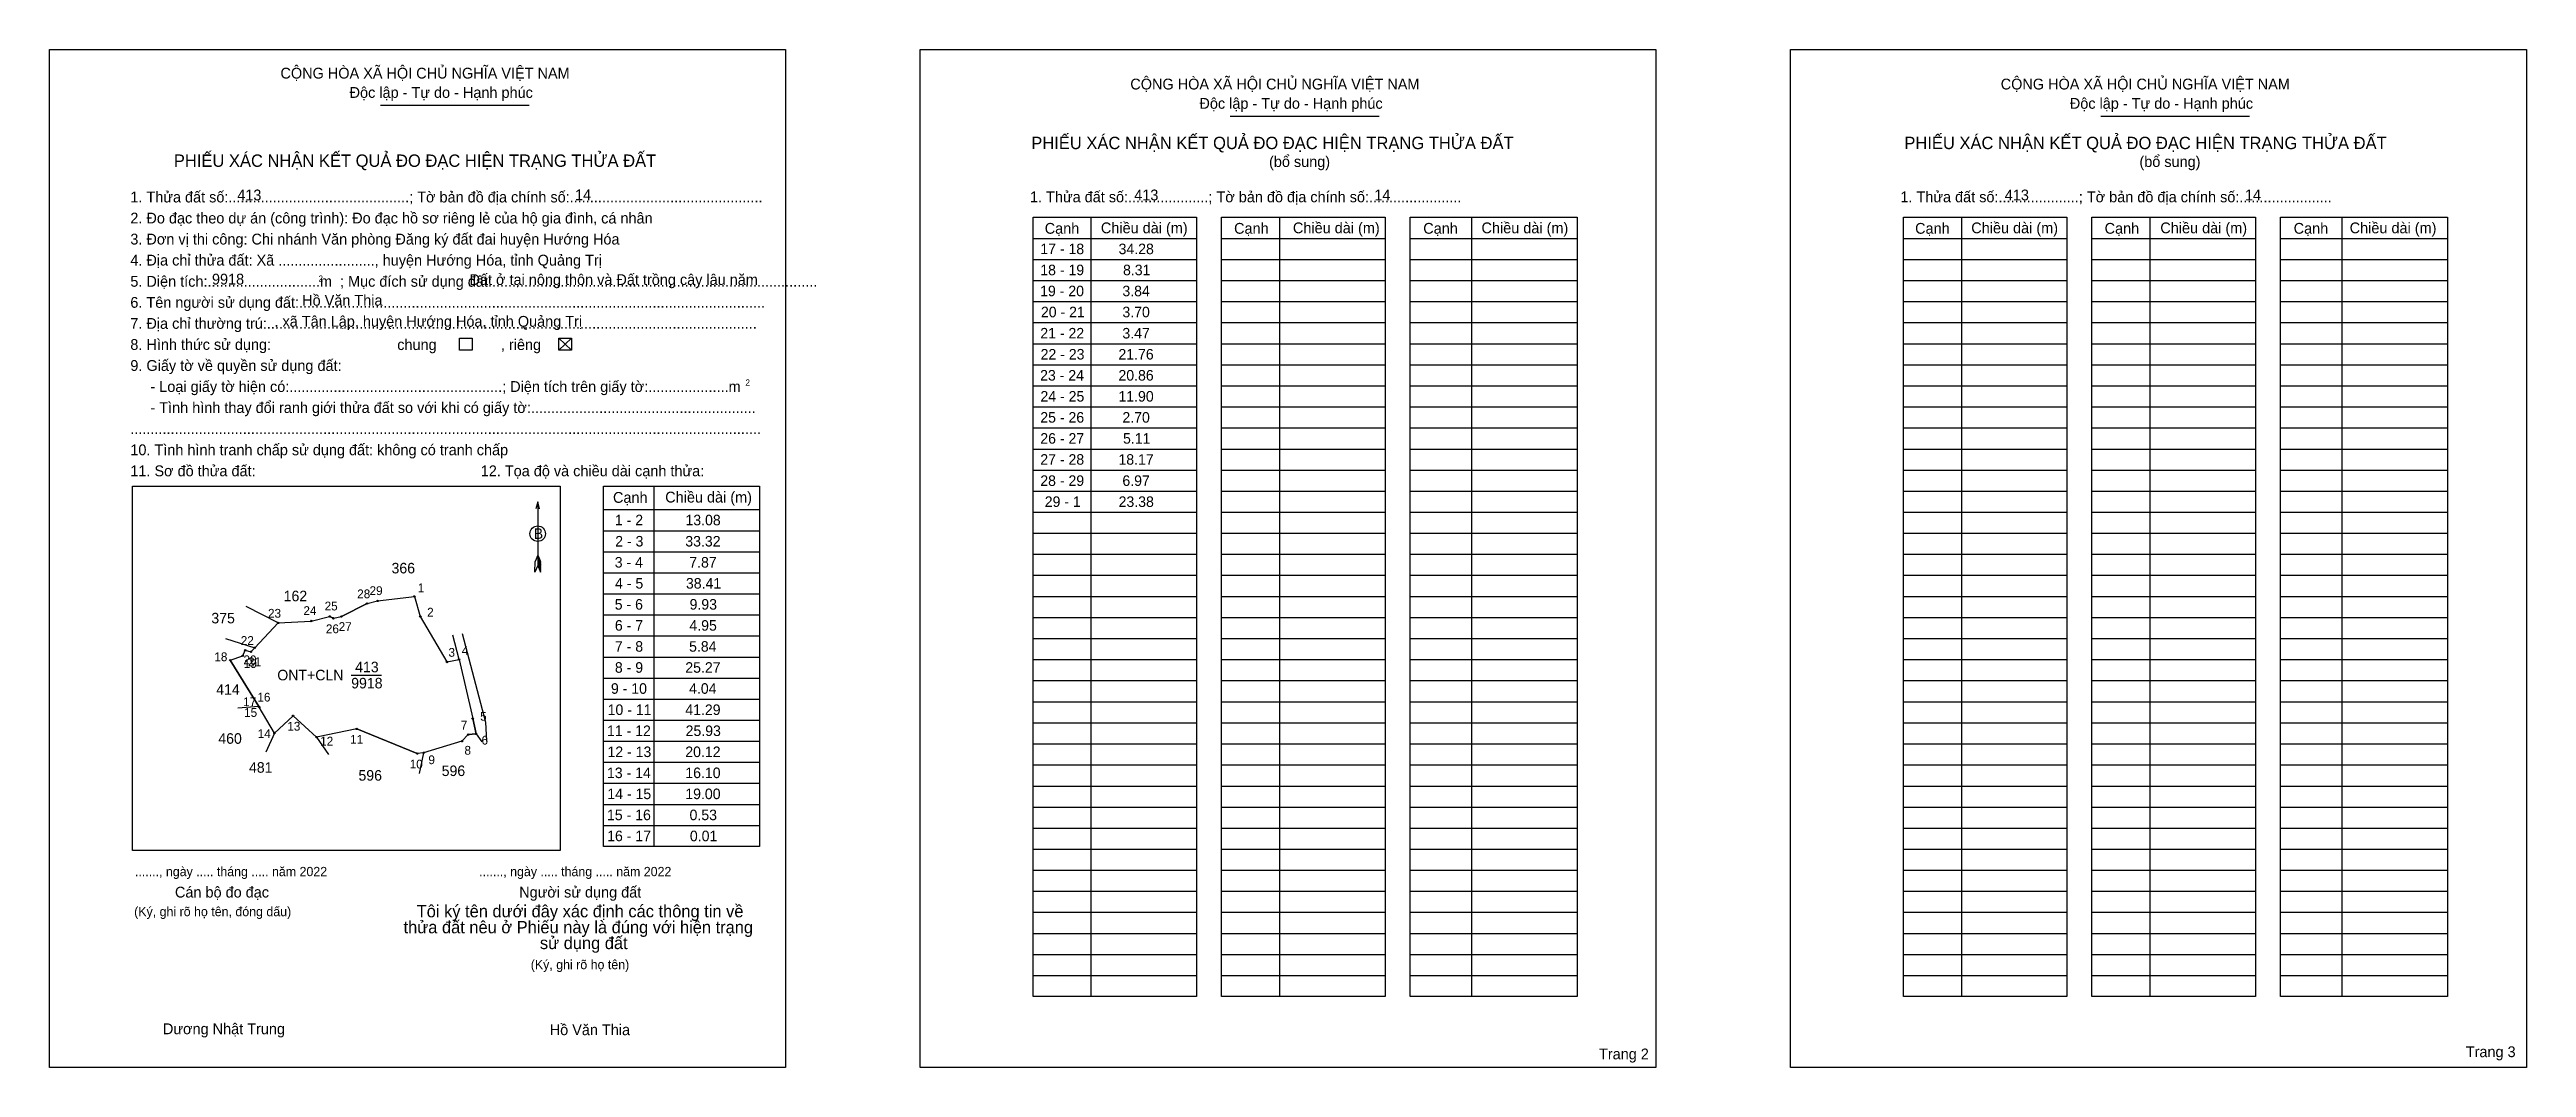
# Model space of a CAD drawing. Extents: x 548301 to 549867, y 1836073 to 1836716.
import ezdxf

# ---------------------------------------------------------------- set-up
doc = ezdxf.new("R2010")
doc.units = 0
for name, color, linetype in [('Level 1', 7, 'Continuous'), ('Level 10', 7, 'Continuous'), ('Level 11', 7, 'Continuous'), ('Level 13', 7, 'Continuous'), ('Level 2', 7, 'Continuous'), ('Level 25', 7, 'Continuous'), ('Level 27', 7, 'Continuous'), ('Level 36', 7, 'Continuous'), ('Level 48', 7, 'Continuous'), ('Level 50', 7, 'Continuous'), ('Level 52', 7, 'Continuous'), ('Level 55', 7, 'Continuous'), ('Level 6', 7, 'Continuous'), ('Level 9', 7, 'Continuous')]:
    doc.layers.add(name, color=color, linetype=linetype)

msp = doc.modelspace()

# ---------------------------------------------------------------- linework, layer by layer
at = {"layer": 'Level 1'}
for p, q in [((548300.8, 1836716.4), (548300.8, 1836716.4)), ((548851.1, 1836716.4), (548851.1, 1836716.4)), ((548510, 1836681.1), (548604.1, 1836681.1)), ((549047.2, 1836674.3), (549141.3, 1836674.3)), ((549597.4, 1836674.3), (549691.5, 1836674.3)), ((548959.1, 1836610.3), (548959.1, 1836117.7)), ((549078.3, 1836610.3), (549078.3, 1836117.7)), ((549199.7, 1836610.3), (549199.7, 1836117.7)), ((549509.4, 1836610.3), (549509.4, 1836117.7)), ((549628.5, 1836610.3), (549628.5, 1836117.7)), ((549749.9, 1836610.3), (549749.9, 1836117.7)), ((548922.5, 1836597), (549025.9, 1836597)), ((549041.7, 1836597), (549145.1, 1836597)), ((549160.9, 1836597), (549266.5, 1836597)), ((549472.7, 1836597), (549576.1, 1836597)), ((549591.9, 1836597), (549695.3, 1836597)), ((549711.1, 1836597), (549816.7, 1836597)), ((548922.5, 1836583.7), (549025.9, 1836583.7)), ((549041.7, 1836583.7), (549145.1, 1836583.7)), ((549160.9, 1836583.7), (549266.5, 1836583.7)), ((549472.7, 1836583.7), (549576.1, 1836583.7)), ((549591.9, 1836583.7), (549695.3, 1836583.7)), ((549711.1, 1836583.7), (549816.7, 1836583.7)), ((548922.5, 1836570.3), (549025.9, 1836570.3)), ((549041.7, 1836570.3), (549145.1, 1836570.3)), ((549160.9, 1836570.3), (549266.5, 1836570.3)), ((549472.7, 1836570.3), (549576.1, 1836570.3)), ((549591.9, 1836570.3), (549695.3, 1836570.3)), ((549711.1, 1836570.3), (549816.7, 1836570.3)), ((548922.5, 1836557), (549025.9, 1836557)), ((548922.5, 1836543.7), (549025.9, 1836543.7)), ((549041.7, 1836557), (549145.1, 1836557)), ((549041.7, 1836543.7), (549145.1, 1836543.7)), ((549160.9, 1836557), (549266.5, 1836557)), ((549160.9, 1836543.7), (549266.5, 1836543.7)), ((549472.7, 1836557), (549576.1, 1836557)), ((549472.7, 1836543.7), (549576.1, 1836543.7)), ((549591.9, 1836557), (549695.3, 1836557)), ((549591.9, 1836543.7), (549695.3, 1836543.7)), ((549711.1, 1836557), (549816.7, 1836557)), ((549711.1, 1836543.7), (549816.7, 1836543.7)), ((548622.7, 1836533.9), (548630.7, 1836526.4)), ((548622.7, 1836526.4), (548630.7, 1836533.9)), ((548922.5, 1836530.4), (549025.9, 1836530.4)), ((549041.7, 1836530.4), (549145.1, 1836530.4)), ((549160.9, 1836530.4), (549266.5, 1836530.4)), ((549472.7, 1836530.4), (549576.1, 1836530.4)), ((549591.9, 1836530.4), (549695.3, 1836530.4)), ((549711.1, 1836530.4), (549816.7, 1836530.4)), ((548922.5, 1836517.1), (549025.9, 1836517.1)), ((549041.7, 1836517.1), (549145.1, 1836517.1)), ((549160.9, 1836517.1), (549266.5, 1836517.1)), ((549472.7, 1836517.1), (549576.1, 1836517.1)), ((549591.9, 1836517.1), (549695.3, 1836517.1)), ((549711.1, 1836517.1), (549816.7, 1836517.1)), ((548922.5, 1836503.8), (549025.9, 1836503.8)), ((549041.7, 1836503.8), (549145.1, 1836503.8)), ((549160.9, 1836503.8), (549266.5, 1836503.8)), ((549472.7, 1836503.8), (549576.1, 1836503.8)), ((549591.9, 1836503.8), (549695.3, 1836503.8)), ((549711.1, 1836503.8), (549816.7, 1836503.8)), ((548922.5, 1836490.5), (549025.9, 1836490.5)), ((549041.7, 1836490.5), (549145.1, 1836490.5)), ((549160.9, 1836490.5), (549266.5, 1836490.5)), ((549472.7, 1836490.5), (549576.1, 1836490.5)), ((549591.9, 1836490.5), (549695.3, 1836490.5)), ((549711.1, 1836490.5), (549816.7, 1836490.5)), ((548922.5, 1836477.2), (549025.9, 1836477.2)), ((549041.7, 1836477.2), (549145.1, 1836477.2)), ((549160.9, 1836477.2), (549266.5, 1836477.2)), ((549472.7, 1836477.2), (549576.1, 1836477.2)), ((549591.9, 1836477.2), (549695.3, 1836477.2)), ((549711.1, 1836477.2), (549816.7, 1836477.2)), ((548922.5, 1836463.8), (549025.9, 1836463.8)), ((548922.5, 1836450.5), (549025.9, 1836450.5)), ((549041.7, 1836463.8), (549145.1, 1836463.8)), ((549041.7, 1836450.5), (549145.1, 1836450.5)), ((549160.9, 1836463.8), (549266.5, 1836463.8)), ((549160.9, 1836450.5), (549266.5, 1836450.5)), ((549472.7, 1836463.8), (549576.1, 1836463.8)), ((549472.7, 1836450.5), (549576.1, 1836450.5)), ((549591.9, 1836463.8), (549695.3, 1836463.8)), ((549591.9, 1836450.5), (549695.3, 1836450.5)), ((549711.1, 1836463.8), (549816.7, 1836463.8)), ((549711.1, 1836450.5), (549816.7, 1836450.5)), ((548353.2, 1836440.3), (548353.2, 1836440.3)), ((548682.9, 1836440.4), (548682.9, 1836212.5)), ((548922.5, 1836437.2), (549025.9, 1836437.2)), ((549041.7, 1836437.2), (549145.1, 1836437.2)), ((549160.9, 1836437.2), (549266.5, 1836437.2)), ((549472.7, 1836437.2), (549576.1, 1836437.2)), ((549591.9, 1836437.2), (549695.3, 1836437.2)), ((549711.1, 1836437.2), (549816.7, 1836437.2)), ((548609.4, 1836430.4), (548609.4, 1836390.1)), ((548651, 1836425.5), (548749.7, 1836425.5)), ((548922.5, 1836423.9), (549025.9, 1836423.9)), ((549041.7, 1836423.9), (549145.1, 1836423.9)), ((549160.9, 1836423.9), (549266.5, 1836423.9)), ((549472.7, 1836423.9), (549576.1, 1836423.9)), ((549591.9, 1836423.9), (549695.3, 1836423.9)), ((549711.1, 1836423.9), (549816.7, 1836423.9)), ((548651, 1836412.2), (548749.7, 1836412.2)), ((548922.5, 1836410.6), (549025.9, 1836410.6)), ((549041.7, 1836410.6), (549145.1, 1836410.6)), ((549160.9, 1836410.6), (549266.5, 1836410.6)), ((549472.7, 1836410.6), (549576.1, 1836410.6)), ((549591.9, 1836410.6), (549695.3, 1836410.6)), ((549711.1, 1836410.6), (549816.7, 1836410.6)), ((548607.6, 1836386), (548607.7, 1836392.7)), ((548609.4, 1836390.1), (548607.6, 1836386)), ((548609.4, 1836396.8), (548607.7, 1836392.7)), ((548609.4, 1836396.8), (548611.1, 1836392.7)), ((548609.4, 1836396.2), (548611.1, 1836392.1)), ((548609.4, 1836395.6), (548611.1, 1836391.5)), ((548609.4, 1836395), (548611.1, 1836390.9)), ((548609.4, 1836394.4), (548611.1, 1836390.3)), ((548609.4, 1836393.9), (548611.1, 1836389.7)), ((548609.4, 1836393.3), (548611.1, 1836389.1)), ((548609.4, 1836392.7), (548611.1, 1836388.5)), ((548609.4, 1836392.1), (548611.1, 1836387.9)), ((548609.4, 1836391.6), (548611.1, 1836387.3)), ((548609.4, 1836391), (548611.2, 1836386.7)), ((548609.4, 1836390.1), (548611.2, 1836386)), ((548611.2, 1836386), (548611.1, 1836392.7)), ((548651, 1836398.9), (548749.7, 1836398.9)), ((548922.5, 1836397.3), (549025.9, 1836397.3)), ((549041.7, 1836397.3), (549145.1, 1836397.3)), ((549160.9, 1836397.3), (549266.5, 1836397.3)), ((549472.7, 1836397.3), (549576.1, 1836397.3)), ((549591.9, 1836397.3), (549695.3, 1836397.3)), ((549711.1, 1836397.3), (549816.7, 1836397.3)), ((548651, 1836385.6), (548749.7, 1836385.6)), ((548651, 1836372.3), (548749.7, 1836372.3)), ((548922.5, 1836384), (549025.9, 1836384)), ((548922.5, 1836370.7), (549025.9, 1836370.7)), ((549041.7, 1836384), (549145.1, 1836384)), ((549041.7, 1836370.7), (549145.1, 1836370.7)), ((549160.9, 1836384), (549266.5, 1836384)), ((549160.9, 1836370.7), (549266.5, 1836370.7)), ((549472.7, 1836384), (549576.1, 1836384)), ((549472.7, 1836370.7), (549576.1, 1836370.7)), ((549591.9, 1836384), (549695.3, 1836384)), ((549591.9, 1836370.7), (549695.3, 1836370.7)), ((549711.1, 1836384), (549816.7, 1836384)), ((549711.1, 1836370.7), (549816.7, 1836370.7)), ((548651, 1836359), (548749.7, 1836359)), ((548922.5, 1836357.3), (549025.9, 1836357.3)), ((549041.7, 1836357.3), (549145.1, 1836357.3)), ((549160.9, 1836357.3), (549266.5, 1836357.3)), ((549472.7, 1836357.3), (549576.1, 1836357.3)), ((549591.9, 1836357.3), (549695.3, 1836357.3)), ((549711.1, 1836357.3), (549816.7, 1836357.3)), ((548651, 1836345.7), (548749.7, 1836345.7)), ((548922.5, 1836344), (549025.9, 1836344)), ((549041.7, 1836344), (549145.1, 1836344)), ((549160.9, 1836344), (549266.5, 1836344)), ((549472.7, 1836344), (549576.1, 1836344)), ((549591.9, 1836344), (549695.3, 1836344)), ((549711.1, 1836344), (549816.7, 1836344)), ((548651, 1836332.3), (548749.7, 1836332.3)), ((548922.5, 1836330.7), (549025.9, 1836330.7)), ((549041.7, 1836330.7), (549145.1, 1836330.7)), ((549160.9, 1836330.7), (549266.5, 1836330.7)), ((549472.7, 1836330.7), (549576.1, 1836330.7)), ((549591.9, 1836330.7), (549695.3, 1836330.7)), ((549711.1, 1836330.7), (549816.7, 1836330.7)), ((548651, 1836319), (548749.7, 1836319)), ((548922.5, 1836317.4), (549025.9, 1836317.4)), ((549041.7, 1836317.4), (549145.1, 1836317.4)), ((549160.9, 1836317.4), (549266.5, 1836317.4)), ((549472.7, 1836317.4), (549576.1, 1836317.4)), ((549591.9, 1836317.4), (549695.3, 1836317.4)), ((549711.1, 1836317.4), (549816.7, 1836317.4)), ((548651, 1836305.7), (548749.7, 1836305.7)), ((548651, 1836292.4), (548749.7, 1836292.4)), ((548922.5, 1836304.1), (549025.9, 1836304.1)), ((549041.7, 1836304.1), (549145.1, 1836304.1)), ((549160.9, 1836304.1), (549266.5, 1836304.1)), ((549472.7, 1836304.1), (549576.1, 1836304.1)), ((549591.9, 1836304.1), (549695.3, 1836304.1)), ((549711.1, 1836304.1), (549816.7, 1836304.1)), ((548651, 1836279.1), (548749.7, 1836279.1)), ((548922.5, 1836290.8), (549025.9, 1836290.8)), ((548922.5, 1836277.5), (549025.9, 1836277.5)), ((549041.7, 1836290.8), (549145.1, 1836290.8)), ((549041.7, 1836277.5), (549145.1, 1836277.5)), ((549160.9, 1836290.8), (549266.5, 1836290.8)), ((549160.9, 1836277.5), (549266.5, 1836277.5)), ((549472.7, 1836290.8), (549576.1, 1836290.8)), ((549472.7, 1836277.5), (549576.1, 1836277.5)), ((549591.9, 1836290.8), (549695.3, 1836290.8)), ((549591.9, 1836277.5), (549695.3, 1836277.5)), ((549711.1, 1836290.8), (549816.7, 1836290.8)), ((549711.1, 1836277.5), (549816.7, 1836277.5)), ((548651, 1836265.8), (548749.7, 1836265.8)), ((548922.5, 1836264.1), (549025.9, 1836264.1)), ((549041.7, 1836264.1), (549145.1, 1836264.1)), ((549160.9, 1836264.1), (549266.5, 1836264.1)), ((549472.7, 1836264.1), (549576.1, 1836264.1)), ((549591.9, 1836264.1), (549695.3, 1836264.1)), ((549711.1, 1836264.1), (549816.7, 1836264.1)), ((548651, 1836252.5), (548749.7, 1836252.5)), ((548922.5, 1836250.8), (549025.9, 1836250.8)), ((549041.7, 1836250.8), (549145.1, 1836250.8)), ((549160.9, 1836250.8), (549266.5, 1836250.8)), ((549472.7, 1836250.8), (549576.1, 1836250.8)), ((549591.9, 1836250.8), (549695.3, 1836250.8)), ((549711.1, 1836250.8), (549816.7, 1836250.8)), ((548651, 1836239.2), (548749.7, 1836239.2)), ((548922.5, 1836237.5), (549025.9, 1836237.5)), ((549041.7, 1836237.5), (549145.1, 1836237.5)), ((549160.9, 1836237.5), (549266.5, 1836237.5)), ((549472.7, 1836237.5), (549576.1, 1836237.5)), ((549591.9, 1836237.5), (549695.3, 1836237.5)), ((549711.1, 1836237.5), (549816.7, 1836237.5)), ((548651, 1836225.8), (548749.7, 1836225.8)), ((548922.5, 1836224.2), (549025.9, 1836224.2)), ((549041.7, 1836224.2), (549145.1, 1836224.2)), ((549160.9, 1836224.2), (549266.5, 1836224.2)), ((549472.7, 1836224.2), (549576.1, 1836224.2)), ((549591.9, 1836224.2), (549695.3, 1836224.2)), ((549711.1, 1836224.2), (549816.7, 1836224.2)), ((548623.6, 1836210), (548623.6, 1836210)), ((548922.5, 1836210.9), (549025.9, 1836210.9)), ((549041.7, 1836210.9), (549145.1, 1836210.9)), ((549160.9, 1836210.9), (549266.5, 1836210.9)), ((549472.7, 1836210.9), (549576.1, 1836210.9)), ((549591.9, 1836210.9), (549695.3, 1836210.9)), ((549711.1, 1836210.9), (549816.7, 1836210.9)), ((548922.5, 1836197.6), (549025.9, 1836197.6)), ((548922.5, 1836184.3), (549025.9, 1836184.3)), ((549041.7, 1836197.6), (549145.1, 1836197.6)), ((549041.7, 1836184.3), (549145.1, 1836184.3)), ((549160.9, 1836197.6), (549266.5, 1836197.6)), ((549160.9, 1836184.3), (549266.5, 1836184.3)), ((549472.7, 1836197.6), (549576.1, 1836197.6)), ((549472.7, 1836184.3), (549576.1, 1836184.3)), ((549591.9, 1836197.6), (549695.3, 1836197.6)), ((549591.9, 1836184.3), (549695.3, 1836184.3)), ((549711.1, 1836197.6), (549816.7, 1836197.6)), ((549711.1, 1836184.3), (549816.7, 1836184.3)), ((548922.5, 1836171), (549025.9, 1836171)), ((549041.7, 1836171), (549145.1, 1836171)), ((549160.9, 1836171), (549266.5, 1836171)), ((549472.7, 1836171), (549576.1, 1836171)), ((549591.9, 1836171), (549695.3, 1836171)), ((549711.1, 1836171), (549816.7, 1836171)), ((548922.5, 1836157.6), (549025.9, 1836157.6)), ((549041.7, 1836157.6), (549145.1, 1836157.6)), ((549160.9, 1836157.6), (549266.5, 1836157.6)), ((549472.7, 1836157.6), (549576.1, 1836157.6)), ((549591.9, 1836157.6), (549695.3, 1836157.6)), ((549711.1, 1836157.6), (549816.7, 1836157.6)), ((548922.5, 1836144.3), (549025.9, 1836144.3)), ((549041.7, 1836144.3), (549145.1, 1836144.3)), ((549160.9, 1836144.3), (549266.5, 1836144.3)), ((549472.7, 1836144.3), (549576.1, 1836144.3)), ((549591.9, 1836144.3), (549695.3, 1836144.3)), ((549711.1, 1836144.3), (549816.7, 1836144.3)), ((548922.5, 1836131), (549025.9, 1836131)), ((549041.7, 1836131), (549145.1, 1836131)), ((549160.9, 1836131), (549266.5, 1836131)), ((549472.7, 1836131), (549576.1, 1836131)), ((549591.9, 1836131), (549695.3, 1836131)), ((549711.1, 1836131), (549816.7, 1836131)), ((548766.1, 1836072.9), (548766.1, 1836072.9)), ((549316.3, 1836072.9), (549316.3, 1836072.9))]:
    msp.add_line(p, q, dxfattribs=at)
for points in [[(548922.5, 1836610.3), (549025.9, 1836610.3), (549025.9, 1836117.7), (548922.5, 1836117.7)], [(549041.7, 1836610.3), (549145.1, 1836610.3), (549145.1, 1836117.7), (549041.7, 1836117.7)], [(549160.9, 1836610.3), (549266.5, 1836610.3), (549266.5, 1836117.7), (549160.9, 1836117.7)], [(549472.7, 1836610.3), (549576.1, 1836610.3), (549576.1, 1836117.7), (549472.7, 1836117.7)], [(549591.9, 1836610.3), (549695.3, 1836610.3), (549695.3, 1836117.7), (549591.9, 1836117.7)], [(549711.1, 1836610.3), (549816.7, 1836610.3), (549816.7, 1836117.7), (549711.1, 1836117.7)], [(548353.2, 1836440.3), (548623.6, 1836440.3), (548623.6, 1836210), (548353.2, 1836210)], [(548651, 1836440.4), (548749.7, 1836440.4), (548749.7, 1836212.5), (548651, 1836212.5)]]:
    msp.add_lwpolyline(points, close=True, dxfattribs=at)
msp.add_lwpolyline([(548610.5, 1836426.1), (548609.4, 1836430.4), (548608.2, 1836426.1)], dxfattribs=at)
msp.add_circle((548609.4, 1836410.3), 4.91, dxfattribs=at)
at = {"layer": 'Level 10'}
msp.add_lwpolyline([(548559.7, 1836330.8), (548568.3, 1836293.4), (548570.4, 1836283.7), (548565.5, 1836283.3), (548561.5, 1836279.1), (548537.3, 1836271.8), (548533.3, 1836271.3), (548495, 1836286.9), (548469.6, 1836281.7), (548454.8, 1836295.2), (548443, 1836284.3), (548433.4, 1836300.6), (548433.1, 1836301.1), (548433.1, 1836301.1), (548415.1, 1836330.3), (548423, 1836333.1), (548424.5, 1836336.6), (548428.1, 1836335.7), (548430.5, 1836338.2), (548445.4, 1836353.9), (548466.3, 1836355.1), (548477.8, 1836358), (548480.3, 1836356.8), (548485.3, 1836357.9), (548501.5, 1836366.1), (548508.2, 1836367.8), (548531.5, 1836370.6), (548535.2, 1836358), (548552, 1836329.2)], close=True, dxfattribs=at)
at = {"layer": 'Level 11'}
for centre in [(548531.5, 1836370.6), (548466.3, 1836355.1), (548477.8, 1836358), (548480.3, 1836356.8), (548485.3, 1836357.9), (548501.5, 1836366.1), (548508.2, 1836367.8), (548535.2, 1836358), (548445.4, 1836353.9), (548415.1, 1836330.3), (548423, 1836333.1), (548424.5, 1836336.6), (548428.1, 1836335.7), (548430.5, 1836338.2), (548552, 1836329.2), (548559.7, 1836330.8), (548559.7, 1836330.8), (548433.1, 1836301.1), (548433.1, 1836301.1), (548433.4, 1836300.6), (548454.8, 1836295.2), (548568.3, 1836293.4), (548443, 1836284.3), (548469.6, 1836281.7), (548495, 1836286.9), (548561.5, 1836279.1), (548565.5, 1836283.3), (548570.4, 1836283.7), (548533.3, 1836271.3), (548537.3, 1836271.8)]:
    msp.add_circle(centre, 0.444, dxfattribs=at)
at = {"layer": 'Level 2'}
for points in [[(548300.8, 1836716.4), (548766, 1836716.4), (548766, 1836072.9), (548300.8, 1836072.9)], [(548851.1, 1836716.4), (549316.3, 1836716.4), (549316.3, 1836072.9), (548851.1, 1836072.9)], [(549401.3, 1836716.4), (549866.6, 1836716.4), (549866.6, 1836072.9), (549401.3, 1836072.9)]]:
    msp.add_lwpolyline(points, close=True, dxfattribs=at)
at = {"layer": 'Level 25'}
for p, q in [((548480.3, 1836356.8), (548477.8, 1836358)), ((548501.5, 1836366.1), (548485.3, 1836357.9)), ((548415.1, 1836330.3), (548433.1, 1836301.1)), ((548433.1, 1836301.1), (548433.4, 1836300.6)), ((548454.8, 1836295.2), (548469.6, 1836281.7)), ((548570.4, 1836283.7), (548568.3, 1836293.4)), ((548495, 1836286.9), (548533.3, 1836271.3)), ((548561.5, 1836279.1), (548565.5, 1836283.3)), ((548565.5, 1836283.3), (548570.4, 1836283.7))]:
    msp.add_line(p, q, dxfattribs=at)
at = {"layer": 'Level 27'}
for p, q in [((548433.1, 1836301.1), (548419.8, 1836300)), ((548443, 1836284.3), (548437.6, 1836272.1)), ((548469.6, 1836281.7), (548477.2, 1836270.7)), ((548537.3, 1836271.8), (548534.5, 1836258.8))]:
    msp.add_line(p, q, dxfattribs=at)
at = {"layer": 'Level 50'}
for points in [[(548559.9, 1836533.9), (548567.9, 1836533.9), (548567.9, 1836526.4), (548559.9, 1836526.4)], [(548622.7, 1836533.9), (548630.7, 1836533.9), (548630.7, 1836526.4), (548622.7, 1836526.4)]]:
    msp.add_lwpolyline(points, close=True, dxfattribs=at)
at = {"layer": 'Level 9'}
for p, q in [((548445.4, 1836353.9), (548425.2, 1836364.2)), ((548412, 1836344), (548430.5, 1836338.2)), ((548559.7, 1836330.8), (548555.8, 1836346.1)), ((548561.7, 1836347.3), (548576.4, 1836291.1)), ((548491.4, 1836320.9), (548510.6, 1836320.9)), ((548570.4, 1836283.7), (548574, 1836278.7)), ((548576.4, 1836291.1), (548577, 1836279.1))]:
    msp.add_line(p, q, dxfattribs=at)

# ---------------------------------------------------------------- texts
at = {"layer": 'Level 1'}
for s, height, p in [('CỘNG HÒA XÃ HỘI CHỦ NGHĨA VIỆT NAM', 6.834, (548446.8, 1836698)), ('CỘNG HÒA XÃ HỘI CHỦ NGHĨA VIỆT NAM', 6.834, (548984, 1836691.1)), ('CỘNG HÒA XÃ HỘI CHỦ NGHĨA VIỆT NAM', 6.834, (549534.2, 1836691.1)), ('Độc lập - Tự do - Hạnh phúc', 6.834, (548490.5, 1836685.8)), ('Độc lập - Tự do - Hạnh phúc', 6.834, (549027.7, 1836678.9)), ('Độc lập - Tự do - Hạnh phúc', 6.834, (549577.9, 1836678.9)), ('PHIẾU XÁC NHẬN KẾT QUẢ ĐO ĐẠC HIỆN TRẠNG THỬA ĐẤT', 7.811, (548379.4, 1836642.2)), ('PHIẾU XÁC NHẬN KẾT QUẢ ĐO ĐẠC HIỆN TRẠNG THỬA ĐẤT', 7.811, (548921.4, 1836653.4)), ('PHIẾU XÁC NHẬN KẾT QUẢ ĐO ĐẠC HIỆN TRẠNG THỬA ĐẤT', 7.811, (549473.3, 1836653.4)), ('(bổ sung)', 6.83, (549071.7, 1836642.1)), ('(bổ sung)', 6.83, (549621.9, 1836642.1)), ('1. Thửa đất số:.............................................; Tờ bản đồ địa chính số:................................................', 6.8337, (548351.9, 1836619.7)), ('1. Thửa đất số:....................; Tờ bản đồ địa chính số:.......................', 6.834, (548920.6, 1836619.8)), ('1. Thửa đất số:....................; Tờ bản đồ địa chính số:.......................', 6.834, (549470.8, 1836619.8)), ('2. Đo đạc theo dự án (công trình): Đo đạc hồ sơ riêng lẻ của hộ gia đình, cá nhân', 6.834, (548351.9, 1836606.4)), ('Cạnh', 6.83, (548929.9, 1836599.9)), ('Chiều dài (m)', 6.834, (548965.4, 1836600.2)), ('Cạnh', 6.83, (549049.6, 1836599.9)), ('Chiều dài (m)', 6.834, (549086.8, 1836600.2)), ('Cạnh', 6.83, (549169.2, 1836599.9)), ('Chiều dài (m)', 6.834, (549206, 1836600.2)), ('Cạnh', 6.83, (549480.1, 1836599.9)), ('Chiều dài (m)', 6.834, (549515.6, 1836600.2)), ('Cạnh', 6.83, (549599.9, 1836599.9)), ('Chiều dài (m)', 6.834, (549635.1, 1836600.2)), ('Cạnh', 6.83, (549719.4, 1836599.9)), ('Chiều dài (m)', 6.834, (549754.8, 1836600.2)), ('3. Đơn vị thi công: Chi nhánh Văn phòng Đăng ký đất đai huyện Hướng Hóa', 6.834, (548351.9, 1836593.1)), ('4. Địa chỉ thửa đất: Xã ........................, huyện Hướng Hóa, tỉnh Quảng Trị', 6.834, (548351.9, 1836579.8)), ('5. Diện tích:............................m  ; Mục đích sử dụng đất:.................................................................................', 6.8337, (548351.9, 1836566.4)), ('6. Tên người sử dụng đất:....................................................................................................................', 6.8337, (548351.9, 1836553.1)), ('2', 3.9, (548470.8, 1836569.6)), ('7. Địa chỉ thường trú:..........................................................................................................................', 6.8337, (548351.9, 1836539.8)), ('chung                , riêng', 6.834, (548520.6, 1836526.4)), ('9. Giấy tờ về quyền sử dụng đất:', 6.834, (548351.9, 1836513.2)), ('     - Loại giấy tờ hiện có:.....................................................; Diện tích trên giấy tờ:....................m', 6.8337, (548351.9, 1836499.9)), ('2', 3.9, (548740.7, 1836503.9)), ('     - Tình hình thay đổi ranh giới thửa đất so với khi có giấy tờ:........................................................', 6.8337, (548351.9, 1836486.6)), ('10. Tình hình tranh chấp sử dụng đất: không có tranh chấp', 6.834, (548351.9, 1836459.9)), ('.............................................................................................................................................................', 6.8337, (548351.9, 1836473.3)), ('11. Sơ đồ thửa đất:', 6.834, (548351.9, 1836446.6)), ('12. Tọa độ và chiều dài cạnh thửa:', 6.834, (548573.4, 1836446.6)), ('Cạnh', 6.83, (548657, 1836429.8)), ('Chiều dài (m)', 6.834, (548690, 1836430)), ('B', 6.66, (548606.9, 1836407)), ('......., ngày ..... tháng ..... năm 2022', 5.858, (548354.8, 1836193.8)), ('......., ngày ..... tháng ..... năm 2022', 5.858, (548572.4, 1836193.8)), ('Cán bộ đo đạc', 6.834, (548380.1, 1836180.3)), ('Người sử dụng đất', 6.834, (548597.7, 1836180.3)), ('(Ký, ghi rõ họ tên, đóng dấu)', 5.858, (548354.3, 1836168.5)), ('Tôi ký tên dưới đây xác định các thông tin về', 7.766, (548532.9, 1836167.8)), ('thửa đất nêu ở Phiếu này là đúng với hiện trạng', 7.766, (548524.6, 1836157.7)), ('sử dụng đất', 7.766, (548610.8, 1836147.7)), ('(Ký, ghi rõ họ tên)', 5.858, (548605, 1836135)), ('Dương Nhật Trung', 6.834, (548372.5, 1836093.9)), ('Trang 2', 6.83, (549280.3, 1836078)), ('Trang 3', 6.83, (549828.2, 1836079.4))]:
    msp.add_text(s, height=height, dxfattribs=at).set_placement(p)
at = {"layer": 'Level 13'}
for s, p in [('ONT+CLN', (548444.8, 1836317.6)), ('413', (548494, 1836322.7)), ('9918', (548491.5, 1836312.5))]:
    msp.add_text(s, height=6.66, dxfattribs=at).set_placement(p)
at = {"layer": 'Level 36'}
for s, p in [('366', (548517, 1836385.2)), ('162', (548448.8, 1836367.6)), ('375', (548403.1, 1836353.6)), ('414', (548406.2, 1836308.5)), ('460', (548407.5, 1836277.5)), ('481', (548426.9, 1836259.2)), ('596', (548496.1, 1836254.2)), ('596', (548548.7, 1836257.1))]:
    msp.add_text(s, height=6.66, dxfattribs=at).set_placement(p)
at = {"layer": 'Level 48'}
msp.add_text('8. Hình thức sử dụng:', height=6.834, dxfattribs=at).set_placement((548351.9, 1836526.5))
at = {"layer": 'Level 52'}
for s, p in [('17 - 18', (548927.1, 1836587)), ('34.28', (548976.6, 1836587)), ('18 - 19', (548927.1, 1836573.7)), ('8.31', (548979.4, 1836573.7)), ('19 - 20', (548927, 1836560.4)), ('3.84', (548979, 1836560.4)), ('20 - 21', (548927.5, 1836547.1)), ('3.70', (548979, 1836547.1)), ('21 - 22', (548927.1, 1836533.7)), ('22 - 23', (548927.3, 1836520.4)), ('21.76', (548976.5, 1836520.4)), ('3.47', (548979, 1836533.7)), ('23 - 24', (548927, 1836507.1)), ('20.86', (548976.5, 1836507.1)), ('24 - 25', (548927.2, 1836493.8)), ('11.90', (548976.5, 1836493.8)), ('25 - 26', (548927.1, 1836480.5)), ('2.70', (548979, 1836480.5)), ('26 - 27', (548927.1, 1836467.2)), ('5.11', (548979.4, 1836467.2)), ('27 - 28', (548927.1, 1836453.9)), ('18.17', (548976.5, 1836453.9)), ('28 - 29', (548927.1, 1836440.5)), ('29 - 1', (548929.9, 1836427.2)), ('23.38', (548976.6, 1836427.2)), ('6.97', (548979, 1836440.5)), ('1 - 2', (548658.2, 1836415.6)), ('13.08', (548702.8, 1836415.6)), ('2 - 3', (548658.4, 1836402.2)), ('33.32', (548702.7, 1836402.2)), ('3 - 4', (548658.1, 1836388.9)), ('7.87', (548705.2, 1836388.9)), ('4 - 5', (548658.3, 1836375.6)), ('38.41', (548703.1, 1836375.6)), ('5 - 6', (548658.1, 1836362.3)), ('6 - 7', (548658.2, 1836349)), ('4.95', (548705.3, 1836349)), ('9.93', (548705.4, 1836362.3)), ('7 - 8', (548658.2, 1836335.7)), ('5.84', (548705.1, 1836335.7)), ('8 - 9', (548658.2, 1836322.4)), ('25.27', (548702.7, 1836322.4)), ('9 - 10', (548655.7, 1836309.1)), ('4.04', (548705.1, 1836309.1)), ('10 - 11', (548653.6, 1836295.7)), ('41.29', (548702.7, 1836295.7)), ('11 - 12', (548653.2, 1836282.4)), ('25.93', (548702.9, 1836282.4)), ('13 - 14', (548653.2, 1836255.8)), ('12 - 13', (548653.5, 1836269.1)), ('20.12', (548702.7, 1836269.1)), ('16.10', (548702.7, 1836255.8)), ('14 - 15', (548653.4, 1836242.5)), ('19.00', (548702.7, 1836242.5)), ('15 - 16', (548653.2, 1836229.2)), ('0.53', (548705.4, 1836229.2)), ('16 - 17', (548653.3, 1836215.9)), ('0.01', (548705.6, 1836215.9))]:
    msp.add_text(s, height=6.66, dxfattribs=at).set_placement(p)
at = {"layer": 'Level 55'}
for s, p in [('1', (548531.4, 1836370.6)), ('24', (548466.1, 1836355.1)), ('25', (548477.7, 1836358)), ('26', (548480.1, 1836356.8)), ('27', (548485.1, 1836357.9)), ('28', (548501.3, 1836366.1)), ('29', (548508.1, 1836367.8)), ('2', (548535.2, 1836358)), ('23', (548445.3, 1836353.9)), ('18', (548415, 1836330.3)), ('19', (548422.8, 1836333.1)), ('20', (548424.3, 1836336.6)), ('21', (548427.9, 1836335.7)), ('22', (548430.3, 1836338.2)), ('3', (548551.9, 1836329.2)), ('4', (548559.6, 1836330.8)), ('16', (548433, 1836301.1)), ('17', (548432.9, 1836301.1)), ('15', (548433.2, 1836300.6)), ('13', (548454.6, 1836295.2)), ('5', (548568.2, 1836293.4)), ('14', (548442.9, 1836284.3)), ('12', (548469.5, 1836281.7)), ('11', (548494.9, 1836286.9)), ('8', (548561.4, 1836279.1)), ('7', (548565.4, 1836283.3)), ('6', (548570.4, 1836283.7)), ('10', (548533.1, 1836271.3)), ('9', (548537.2, 1836271.8))]:
    msp.add_text(s, height=0.222, dxfattribs=at).set_placement(p)
at = {"layer": 'Level 6'}
for s, height, p in [('413', 6.83, (548419.5, 1836621)), ('14', 6.83, (548633, 1836621.1)), ('413', 6.83, (548986.5, 1836621)), ('14', 6.83, (549138.3, 1836621)), ('413', 6.83, (549536.8, 1836621)), ('14', 6.83, (549688.6, 1836621)), ('9918', 6.83, (548403.5, 1836567.8)), ('Đất ở tại nông thôn và Đất trồng cây lâu năm', 6.834, (548566.3, 1836567.5)), ('Hồ Văn Thia', 6.834, (548460.5, 1836554.4)), (', xã Tân Lập, huyện Hướng Hóa, tỉnh Quảng Trị', 6.834, (548443, 1836541.1)), ('Hồ Văn Thia', 6.834, (548617, 1836093.3))]:
    msp.add_text(s, height=height, dxfattribs=at).set_placement(p)
at = {"layer": 'Level 9'}
for s, p in [('28', (548495.3, 1836369.5)), ('29', (548503.1, 1836371.5)), ('1', (548533.6, 1836373.3)), ('23', (548438.9, 1836357.2)), ('24', (548461.3, 1836358.9)), ('25', (548474.7, 1836361.8)), ('2', (548539.5, 1836357.9)), ('22', (548421.7, 1836340)), ('26', (548475.5, 1836347.4)), ('27', (548483.6, 1836348.8)), ('4', (548561.4, 1836333.7)), ('18', (548405, 1836329.7)), ('20', (548423.4, 1836327.8)), ('19', (548423.6, 1836325.4)), ('21', (548426.3, 1836326.5)), ('3', (548553, 1836332.5)), ('16', (548432.2, 1836304.2)), ('17', (548423.2, 1836301.3)), ('15', (548423.8, 1836294.5)), ('7', (548560.8, 1836286.5)), ('5', (548573, 1836292.1)), ('14', (548432.4, 1836281.1)), ('13', (548451.1, 1836285.8)), ('12', (548471.9, 1836276.4)), ('11', (548490.8, 1836277.5)), ('6', (548573.9, 1836277)), ('10', (548528.5, 1836261.9)), ('9', (548540.3, 1836264.6)), ('8', (548563.1, 1836270.6))]:
    msp.add_text(s, height=5.55, dxfattribs=at).set_placement(p)

doc.saveas('drawing.dxf')
